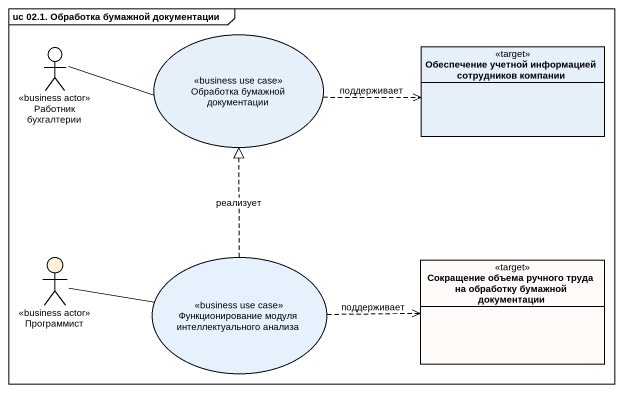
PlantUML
@startuml
mainframe uc 02.1. Обработка бумажной документации
allowmixing
hide circle
hide empty members
actor "Работник бухгалтерии" as Работник_бухгалтерии <<business actor>>
usecase "Обработка бумажной документации" as Обработка_бумажной <<business use case>>
class "Обеспечение учетной информацией сотрудников компании" as Обеспечение_учетной <<target>>
actor Программист <<business actor>> #FEF2DD
usecase "Функционирование модуля интеллектуального анализа" as Функционирование_модуля <<business use case>> #E5F2FE
class "Сокращение объема ручного труда на обработку бумажной документации" as Сокращение_объема_ручного <<target>> #FDFAF7
Обработка_бумажной -left- Работник_бухгалтерии
Обработка_бумажной .right.> Обеспечение_учетной : поддерживает
Программист -right- Функционирование_модуля
Функционирование_модуля .up.|> Обработка_бумажной : реализует
Функционирование_модуля .right.> Сокращение_объема_ручного : поддерживает
@enduml
